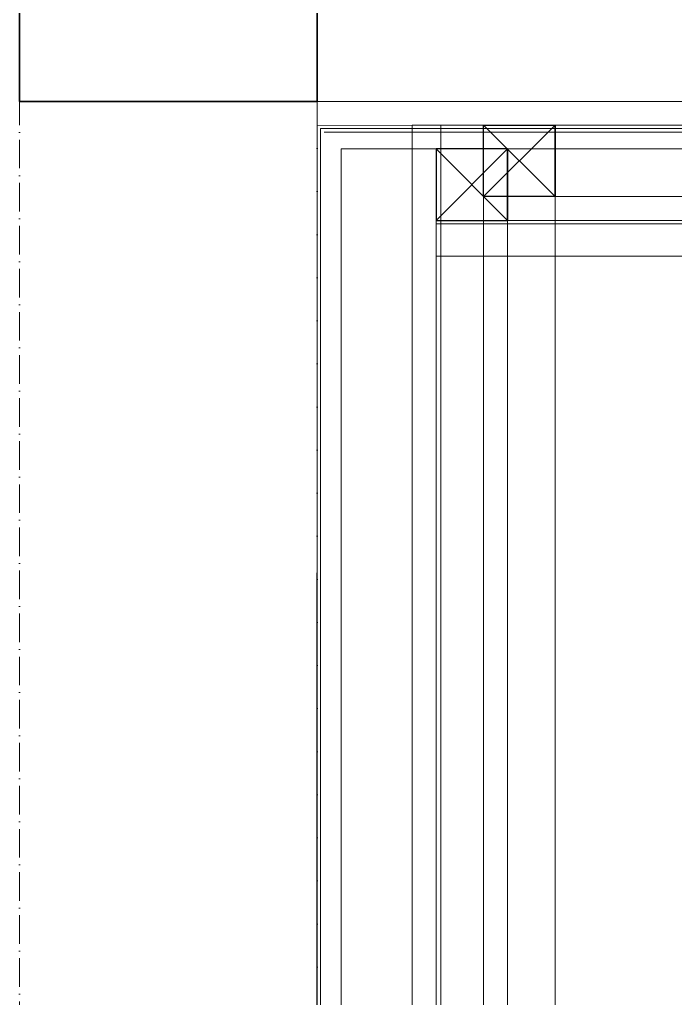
# Model space of a CAD drawing. Header units: millimetres. Extents: x -159872 to 386485, y -250577 to 158966.
# Drawn here: x 156428.8 to 156704.3, y 13138.2 to 13549.4 of the extents above; entities that cross this region are included whole.
import ezdxf

# ---------------------------------------------------------------- set-up
doc = ezdxf.new("R2010")
doc.units = ezdxf.units.MM
doc.linetypes.add('ACAD_ISO10W100', pattern=[18, 12, -3, 0, -3])
for name, color, linetype, lineweight in [('LDS-equipment-kitchen equipment', 3, 'Continuous', 13), ('LDS-struct-new-ceiling beams', 5, 'ACAD_ISO10W100', 9), ('LDS-struct-new-walls', 6, 'Continuous', 35), ('WS-Fabs', 252, 'Continuous', 13), ('WS-FRAME HIDDEN', 68, 'Continuous', 5)]:
    doc.layers.add(name, color=color, linetype=linetype, lineweight=lineweight)

# ---------------------------------------------------------------- blocks, each defined once
blk = doc.blocks.new('30 X 30 HIDDEN SECTION_3')
at = {"layer": 'WS-FRAME HIDDEN', "color": 7, "lineweight": 25}
blk.add_polyline3d([(0, -30, 0), (-30, -30, 0), (-30, 0, 0), (0, 0, 0), (0, -30, 0)], dxfattribs=at)
at = {"layer": 'WS-FRAME HIDDEN', "color": 7, "lineweight": 25, "transparency": 33554687}
for points in [[(-30, 0, 0), (0, -30, 0)], [(-30, -30, 0), (0, 0, 0)], [(-30, -30, 0), (0, -30, 0)]]:
    blk.add_polyline3d(points, dxfattribs=at)
blk = doc.blocks.new('Group-360')
at = {"layer": 'LDS-equipment-kitchen equipment'}
for points in [[(95880.24, 49972.54, 0), (95880.24, 44072.86, 0)], [(95880.24, 49972.54, 0), (96800.24, 49972.54, 0)], [(95932.22, 47414.61, 0), (95932.22, 49962.54, 0), (95920.22, 49962.54, 0), (95920.22, 47414.61, 0), (95932.22, 47414.61, 0)], [(95950.22, 49962.54, 0), (95950.17, 44082.85, 0), (95932.17, 44082.85, 0), (95932.22, 49962.54, 0), (95950.22, 49962.54, 0)], [(95980.22, 49932.54, 0), (95980.22, 49962.54, 0), (96745.24, 49962.54, 0), (96745.24, 49932.54, 0), (95980.22, 49932.54, 0)], [(95950.22, 49932.54, 0), (95950.22, 49247.54, 0), (95980.22, 49247.54, 0), (95980.22, 49932.54, 0), (95950.22, 49932.54, 0)]]:
    blk.add_polyline3d(points, dxfattribs=at)
at = {"layer": 'LDS-equipment-kitchen equipment', "extrusion": (0, 0, -1), "xscale": -1, "rotation": 270.0000000053317}
blk.add_blockref('30 X 30 HIDDEN SECTION_3', (-95950.22, 49962.54), dxfattribs=at)
blk = doc.blocks.new('A$C7a11c87d')
at = {"layer": 'WS-Fabs', "color": 7, "lineweight": 5, "transparency": 33554687}
for points in [[(-177.98, 400.82, 0), (5701.67, 400.06, 0)], [(5700.16, 398.56, 0), (-176.48, 399.34, 0)], [(5701.63, 400.06, 0), (5701.49, 0, 0)], [(5698.66, 397.06, 0), (5698.64, 0, 0)], [(5700.16, 398.56, 0), (5700.14, 0, 0)], [(5691.61, 366.6, 0), (5691.65, 366.6, 0)]]:
    blk.add_polyline3d(points, dxfattribs=at)
at = {"layer": 'WS-Fabs', "color": 7, "lineweight": 5}
for points in [[(5661.61, 350, 0), (5646.61, 350, 0), (5646.59, 20, 0)], [(5661.59, 15, 0), (5661.61, 350, 0)], [(5661.61, 350, 0), (5660.11, 350, 0), (5660.09, 15, 0), (5661.59, 15, 0), (5661.61, 350, 0)]]:
    blk.add_polyline3d(points, dxfattribs=at)
at = {"layer": 'WS-FRAME HIDDEN', "color": 7, "lineweight": 5}
for points in [[(5691.61, 350.02, 0), (2661.61, 350.18, 0), (2661.62, 390.17, 0), (5691.62, 389.99, 0), (5691.61, 350.02, 0)], [(4941.61, 350.04, 0), (5661.61, 350, 0), (5661.61, 320, 0), (4941.61, 320.04, 0), (4941.61, 350.04, 0)], [(5691.61, 320, 0), (5661.61, 320, 0), (5661.6, 45, 0), (5691.6, 45, 0), (5691.61, 320, 0)]]:
    blk.add_polyline3d(points, dxfattribs=at)
at = {"layer": 'WS-FRAME HIDDEN', "color": 7, "extrusion": (0, 0, -1), "rotation": 0.003365612959873085}
blk.add_blockref('30 X 30 HIDDEN SECTION_3', (-5661.61, 350), dxfattribs=at)
blk = doc.blocks.new('Group-410')
at = {"layer": 'LDS-equipment-kitchen equipment'}
blk.add_blockref('Group-360', (0, 0), dxfattribs=at)
at = {"layer": 'LDS-equipment-kitchen equipment', "rotation": 89.9999999946682}
blk.add_blockref('A$C7a11c87d', (96280.3, 44260.95), dxfattribs=at)

msp = doc.modelspace()

# ---------------------------------------------------------------- linework, layer by layer
at = {"layer": 'LDS-struct-new-ceiling beams', "lineweight": 18}
for p, q in [((156428.75505, 7097.61711), (156428.75505, 13515.0229)), ((156553.75505, 7217.61711), (156553.75505, 13515.0229))]:
    msp.add_line(p, q, dxfattribs=at)
at = {"layer": 'LDS-struct-new-walls'}
for p, q in [((156428.75505, 13515.0229), (156428.75505, 15378.22935)), ((156553.75505, 13515.0229), (156553.75505, 15378.22936)), ((156553.75505, 13515.0229), (156428.75505, 13515.0229))]:
    msp.add_line(p, q, dxfattribs=at)

# ---------------------------------------------------------------- block references
at = {"layer": 'LDS-equipment-kitchen equipment', "color": 7}
msp.add_blockref('Group-410', (60673.51323, -36457.51522), dxfattribs=at)

doc.saveas('drawing.dxf')
